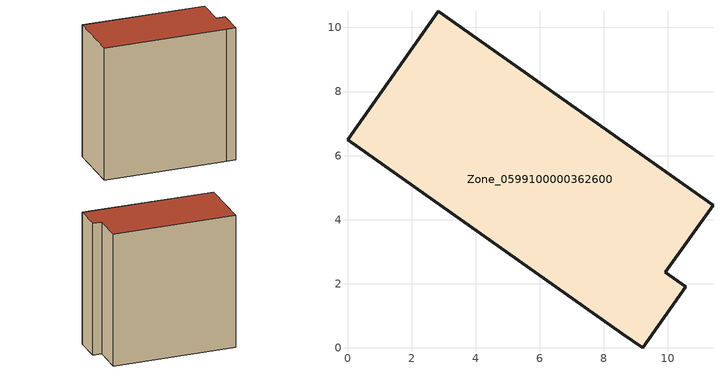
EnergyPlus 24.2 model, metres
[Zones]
Zone_0599100000362600
 floor ground (C_G): 8.57,0.43 0,6.49 2.84,10.51 11.41,4.45 9.92,2.36 10.56,1.91 9.22,0 z3.63
 wall outside (C_F): 10.56,1.91 9.92,2.36 11.41,4.45 2.84,10.51 0,6.49 8.57,0.43 9.22,0 10.56,1.91 z3.63:15.18
 roof outside (C_R): 11.41,4.45 2.84,10.51 0,6.49 8.57,0.43 9.22,0 10.56,1.91 9.92,2.36 z15.18
[BUILDING]
Pand.0599100000362600: North Axis=0; Terrain=City; Loads Convergence Tolerance Value=0.04; Temperature Convergence Tolerance Value=0.4; Solar Distribution=FullExterior; Maximum Number of Warmup Days=25; Minimum Number of Warmup Days=1
[Site:Location]
Rotterdam.The.Hague.AP_ZH_NLD Design_Conditions: Latitude=51.96; Longitude=4.45; Time Zone=1; Elevation=-4.5
[SITE:GROUNDTEMPERATURE:BUILDINGSURFACE]
18, 18, 18, 18, 18, 18, 18, 18, 18, 18, 18, 18
[MATERIAL] Thermal Absorptance=0.9; Solar Absorptance=0.7; Visible Absorptance=0.7
Name | Roughness | Thickness | Conductivity | Density | Specific Heat
G.TI.1992-2005 | MediumSmooth | 0.15 | 0.06 | 540 | 1210
F.TI.1992-2005 | Rough | 0.3 | 0.12 | 1920 | 840
R.TI.1992-2005 | MediumRough | 0.2 | 0.08 | 1500 | 1000
[CONSTRUCTION]
C_G: G.TI.1992-2005
C_F: F.TI.1992-2005
C_R: R.TI.1992-2005
[ZONE]
Zone_0599100000362600: Type=1; Multiplier=1; Ceiling Height=Autocalculate; Volume=Autocalculate; Floor Area=autocalculate; Part of Total Floor Area=Yes
[ZONEINFILTRATION:DESIGNFLOWRATE]
Infil_Zone_0599100000362600: Zone or ZoneList or Space or SpaceList=Zone_0599100000362600; Schedule=AlwaysOn; Design Flow Rate Calculation Method=Flow/Area; Flow Rate per Floor Area=0.0015; Constant Term Coefficient=1; Temperature Term Coefficient=0; Velocity Term Coefficient=0; Velocity Squared Term Coefficient=0
[HVACTEMPLATE:ZONE:IDEALLOADSAIRSYSTEM]
Zone_0599100000362600: Maximum Heating Supply Air Temperature=50; Minimum Cooling Supply Air Temperature=13; Maximum Heating Supply Air Humidity Ratio=0.0156; Minimum Cooling Supply Air Humidity Ratio=0.0077; Heating Limit=NoLimit; Cooling Limit=NoLimit; Dehumidification Control Type=ConstantSensibleHeatRatio; Cooling Sensible Heat Ratio=0.7; Dehumidification Setpoint=60; Humidification Control Type=None; Humidification Setpoint=30; Outdoor Air Method=None; Outdoor Air Flow Rate per Person=0.00944; Outdoor Air Flow Rate per Zone Floor Area=0; Outdoor Air Flow Rate per Zone=0; Demand Controlled Ventilation Type=None; Outdoor Air Economizer Type=NoEconomizer; Heat Recovery Type=None; Sensible Heat Recovery Effectiveness=0.7; Latent Heat Recovery Effectiveness=0.65
[ZONECONTROL:THERMOSTAT]
ThermostatControl_Zone_0599100000362600: Zone or ZoneList=Zone_0599100000362600; Control Type Schedule=DualSetpointControlType; Control 1=Thermostat_Zone_0599100000362600; Temperature Difference Between Cutout And Setpoint=0
[THERMOSTATSETPOINT:DUALSETPOINT]
Thermostat_Zone_0599100000362600: Heating Setpoint Temperature Schedule=HeatingSetpoint_Zone_0599100000362600; Cooling Setpoint Temperature Schedule=CoolingSetpoint_Zone_0599100000362600
[SCHEDULE:COMPACT]
HeatingSetpoint_Zone_0599100000362600: Through: 12/31, For: AllDays, Until: 24:00, 21
CoolingSetpoint_Zone_0599100000362600: Through: 12/31, For: AllDays, Until: 24:00, 24
DualSetpointControlType: Through: 12/31, For: AllDays, Until: 24:00, 4
AlwaysOn: Through: 12/31, For: AllDays, Until: 24:00, 1
